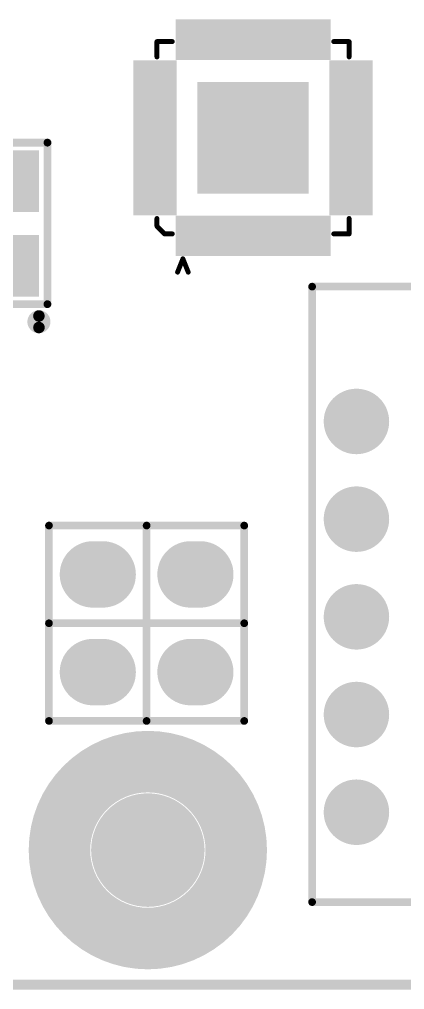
# Model space of a CAD drawing. Header units: millimetres. Extents: x 33.87 to 37.32, y 19.03 to 21.28.
# Drawn here: x 36.17 to 36.564, y 19.07 to 20.063 of the extents above; entities that cross this region are included whole.
import ezdxf

# ---------------------------------------------------------------- set-up
doc = ezdxf.new("R2010")
doc.units = ezdxf.units.MM
doc.header["$MEASUREMENT"] = 0
for name, color, linetype in [('KeepOutLayer', 6, 'Continuous'), ('MidLayer1', 16, 'Continuous'), ('MidLayer2', 76, 'Continuous'), ('MidLayer3', 90, 'Continuous'), ('MidLayer4', 156, 'Continuous'), ('MidLayer5', 130, 'Continuous'), ('MidLayer6', 216, 'Continuous'), ('MultiLayer', 9, 'Continuous'), ('TopLayer', 1, 'Continuous'), ('TopOverlay', 2, 'Continuous'), ('TopPaste', 8, 'Continuous'), ('TopSolder', 216, 'Continuous')]:
    doc.layers.add(name, color=color, linetype=linetype)

# ---------------------------------------------------------------- blocks, each defined once
blk = doc.blocks.new('SMD_3225_4P_1')
at = {"layer": 'TopLayer'}
for points in [[(-0.07087, 0.00886), (-0.01575, 0.00886), (-0.07087, 0.05413), (-0.01575, 0.05413)], [(0.01575, 0.00886), (0.07087, 0.00886), (0.01575, 0.05413), (0.07087, 0.05413)], [(-0.07087, -0.05413), (-0.01575, -0.05413), (-0.07087, -0.00886), (-0.01575, -0.00886)], [(0.01575, -0.05413), (0.07087, -0.05413), (0.01575, -0.00886), (0.07087, -0.00886)]]:
    blk.add_solid(points, dxfattribs=at)
at = {"layer": 'TopOverlay', "const_width": 0.008}
for points in [[(-0.08268, 0.06693), (0.08268, 0.06693)], [(-0.08268, 0.06693), (-0.08268, -0.06693)], [(0.08268, 0.06693), (0.08268, -0.06693)], [(-0.08268, -0.06693), (0.08268, -0.06693)]]:
    blk.add_lwpolyline(points, dxfattribs=at)
at = {"layer": 'TopOverlay'}
for points, const_width in [([(-0.08468, 0.06693, 1), (-0.08068, 0.06693, 1)], 0.004), ([(-0.08468, 0.06693, 1), (-0.08068, 0.06693, 1)], 0.004), ([(0.08068, 0.06693, 1), (0.08468, 0.06693, 1)], 0.004), ([(0.08068, 0.06693, 1), (0.08468, 0.06693, 1)], 0.004), ([(-0.09476, -0.05819, 1), (-0.10657, -0.05819, 1)], 0.01181), ([(-0.10953, -0.05819, 1), (-0.10362, -0.05819, 1)], 0.00591), ([(-0.09772, -0.05819, 1), (-0.09181, -0.05819, 1)], 0.00591), ([(-0.08468, -0.06693, 1), (-0.08068, -0.06693, 1)], 0.004), ([(-0.08468, -0.06693, 1), (-0.08068, -0.06693, 1)], 0.004), ([(0.08068, -0.06693, 1), (0.08468, -0.06693, 1)], 0.004), ([(0.08068, -0.06693, 1), (0.08468, -0.06693, 1)], 0.004)]:
    blk.add_lwpolyline(points, format="xyb", close=True, dxfattribs=dict(at, const_width=const_width))
at = {"layer": 'TopPaste'}
for points in [[(-0.07087, 0.00886), (-0.01575, 0.00886), (-0.07087, 0.05413), (-0.01575, 0.05413)], [(0.01575, 0.00886), (0.07087, 0.00886), (0.01575, 0.05413), (0.07087, 0.05413)], [(-0.07087, -0.05413), (-0.01575, -0.05413), (-0.07087, -0.00886), (-0.01575, -0.00886)], [(0.01575, -0.05413), (0.07087, -0.05413), (0.01575, -0.00886), (0.07087, -0.00886)]]:
    blk.add_solid(points, dxfattribs=at)
at = {"layer": 'TopSolder'}
for points in [[(-0.07487, 0.00486), (-0.01175, 0.00486), (-0.07487, 0.05813), (-0.01175, 0.05813)], [(0.01175, 0.00486), (0.07487, 0.00486), (0.01175, 0.05813), (0.07487, 0.05813)], [(-0.07487, -0.05813), (-0.01175, -0.05813), (-0.07487, -0.00486), (-0.01175, -0.00486)], [(0.01175, -0.05813), (0.07487, -0.05813), (0.01175, -0.00486), (0.07487, -0.00486)]]:
    blk.add_solid(points, dxfattribs=at)
blk = doc.blocks.new('RJ45____POE_10')
at = {"layer": 'MidLayer1'}
for points, const_width in [([(-0.23976, -0.07, 1), (-0.21024, -0.07, 1)], 0.02953), ([(-0.13976, -0.07, 1), (-0.11024, -0.07, 1)], 0.02953), ([(-0.03976, -0.07, 1), (-0.01024, -0.07, 1)], 0.02953), ([(0.06024, -0.07, 1), (0.08976, -0.07, 1)], 0.02953), ([(0.16024, -0.07, 1), (0.18976, -0.07, 1)], 0.02953), ([(-0.18976, -0.17, 1), (-0.16024, -0.17, 1)], 0.02953), ([(-0.08976, -0.17, 1), (-0.06024, -0.17, 1)], 0.02953), ([(0.01024, -0.17, 1), (0.03976, -0.17, 1)], 0.02953), ([(0.11024, -0.17, 1), (0.13976, -0.17, 1)], 0.02953), ([(0.21024, -0.17, 1), (0.23976, -0.17, 1)], 0.02953), ([(-0.23976, -0.27, 1), (-0.21024, -0.27, 1)], 0.02953), ([(0.21024, -0.27, 1), (0.23976, -0.27, 1)], 0.02953), ([(-0.32972, -0.30071, 1), (-0.29035, -0.30071, 1)], 0.03937), ([(0.29035, -0.30071, 1), (0.32972, -0.30071, 1)], 0.03937), ([(-0.13976, -0.32, 1), (-0.11024, -0.32, 1)], 0.02953), ([(0.11024, -0.32, 1), (0.13976, -0.32, 1)], 0.02953), ([(-0.25945, -0.42079, 1), (-0.19055, -0.42079, 1)], 0.0689), ([(0.19055, -0.42079, 1), (0.25945, -0.42079, 1)], 0.0689), ([(-0.27352, -0.56063, 1), (-0.24852, -0.56063, 1)], 0.025), ([(-0.17352, -0.56063, 1), (-0.14852, -0.56063, 1)], 0.025), ([(0.14852, -0.56063, 1), (0.17352, -0.56063, 1)], 0.025), ([(0.24852, -0.56063, 1), (0.27352, -0.56063, 1)], 0.025), ([(-0.27352, -0.60063, 1), (-0.24852, -0.60063, 1)], 0.025), ([(-0.17352, -0.60063, 1), (-0.14852, -0.60063, 1)], 0.025), ([(0.14852, -0.60063, 1), (0.17352, -0.60063, 1)], 0.025), ([(0.24852, -0.60063, 1), (0.27352, -0.60063, 1)], 0.025)]:
    blk.add_lwpolyline(points, format="xyb", close=True, dxfattribs=dict(at, const_width=const_width))
at = {"layer": 'MidLayer1', "const_width": 0.05}
for points in [[(-0.26102, -0.60063), (-0.26102, -0.56063)], [(-0.16102, -0.60063), (-0.16102, -0.56063)], [(0.16102, -0.60063), (0.16102, -0.56063)], [(0.26102, -0.60063), (0.26102, -0.56063)]]:
    blk.add_lwpolyline(points, dxfattribs=at)
at = {"layer": 'MidLayer2'}
for points, const_width in [([(-0.23976, -0.07, 1), (-0.21024, -0.07, 1)], 0.02953), ([(-0.13976, -0.07, 1), (-0.11024, -0.07, 1)], 0.02953), ([(-0.03976, -0.07, 1), (-0.01024, -0.07, 1)], 0.02953), ([(0.06024, -0.07, 1), (0.08976, -0.07, 1)], 0.02953), ([(0.16024, -0.07, 1), (0.18976, -0.07, 1)], 0.02953), ([(-0.18976, -0.17, 1), (-0.16024, -0.17, 1)], 0.02953), ([(-0.08976, -0.17, 1), (-0.06024, -0.17, 1)], 0.02953), ([(0.01024, -0.17, 1), (0.03976, -0.17, 1)], 0.02953), ([(0.11024, -0.17, 1), (0.13976, -0.17, 1)], 0.02953), ([(0.21024, -0.17, 1), (0.23976, -0.17, 1)], 0.02953), ([(-0.23976, -0.27, 1), (-0.21024, -0.27, 1)], 0.02953), ([(0.21024, -0.27, 1), (0.23976, -0.27, 1)], 0.02953), ([(-0.32972, -0.30071, 1), (-0.29035, -0.30071, 1)], 0.03937), ([(0.29035, -0.30071, 1), (0.32972, -0.30071, 1)], 0.03937), ([(-0.13976, -0.32, 1), (-0.11024, -0.32, 1)], 0.02953), ([(0.11024, -0.32, 1), (0.13976, -0.32, 1)], 0.02953), ([(-0.25945, -0.42079, 1), (-0.19055, -0.42079, 1)], 0.0689), ([(0.19055, -0.42079, 1), (0.25945, -0.42079, 1)], 0.0689), ([(-0.27352, -0.56063, 1), (-0.24852, -0.56063, 1)], 0.025), ([(-0.17352, -0.56063, 1), (-0.14852, -0.56063, 1)], 0.025), ([(0.14852, -0.56063, 1), (0.17352, -0.56063, 1)], 0.025), ([(0.24852, -0.56063, 1), (0.27352, -0.56063, 1)], 0.025), ([(-0.27352, -0.60063, 1), (-0.24852, -0.60063, 1)], 0.025), ([(-0.17352, -0.60063, 1), (-0.14852, -0.60063, 1)], 0.025), ([(0.14852, -0.60063, 1), (0.17352, -0.60063, 1)], 0.025), ([(0.24852, -0.60063, 1), (0.27352, -0.60063, 1)], 0.025)]:
    blk.add_lwpolyline(points, format="xyb", close=True, dxfattribs=dict(at, const_width=const_width))
at = {"layer": 'MidLayer2', "const_width": 0.05}
for points in [[(-0.26102, -0.60063), (-0.26102, -0.56063)], [(-0.16102, -0.60063), (-0.16102, -0.56063)], [(0.16102, -0.60063), (0.16102, -0.56063)], [(0.26102, -0.60063), (0.26102, -0.56063)]]:
    blk.add_lwpolyline(points, dxfattribs=at)
at = {"layer": 'MidLayer3'}
for points, const_width in [([(-0.23976, -0.07, 1), (-0.21024, -0.07, 1)], 0.02953), ([(-0.13976, -0.07, 1), (-0.11024, -0.07, 1)], 0.02953), ([(-0.03976, -0.07, 1), (-0.01024, -0.07, 1)], 0.02953), ([(0.06024, -0.07, 1), (0.08976, -0.07, 1)], 0.02953), ([(0.16024, -0.07, 1), (0.18976, -0.07, 1)], 0.02953), ([(-0.18976, -0.17, 1), (-0.16024, -0.17, 1)], 0.02953), ([(-0.08976, -0.17, 1), (-0.06024, -0.17, 1)], 0.02953), ([(0.01024, -0.17, 1), (0.03976, -0.17, 1)], 0.02953), ([(0.11024, -0.17, 1), (0.13976, -0.17, 1)], 0.02953), ([(0.21024, -0.17, 1), (0.23976, -0.17, 1)], 0.02953), ([(-0.23976, -0.27, 1), (-0.21024, -0.27, 1)], 0.02953), ([(0.21024, -0.27, 1), (0.23976, -0.27, 1)], 0.02953), ([(-0.32972, -0.30071, 1), (-0.29035, -0.30071, 1)], 0.03937), ([(0.29035, -0.30071, 1), (0.32972, -0.30071, 1)], 0.03937), ([(-0.13976, -0.32, 1), (-0.11024, -0.32, 1)], 0.02953), ([(0.11024, -0.32, 1), (0.13976, -0.32, 1)], 0.02953), ([(-0.25945, -0.42079, 1), (-0.19055, -0.42079, 1)], 0.0689), ([(0.19055, -0.42079, 1), (0.25945, -0.42079, 1)], 0.0689), ([(-0.27352, -0.56063, 1), (-0.24852, -0.56063, 1)], 0.025), ([(-0.17352, -0.56063, 1), (-0.14852, -0.56063, 1)], 0.025), ([(0.14852, -0.56063, 1), (0.17352, -0.56063, 1)], 0.025), ([(0.24852, -0.56063, 1), (0.27352, -0.56063, 1)], 0.025), ([(-0.27352, -0.60063, 1), (-0.24852, -0.60063, 1)], 0.025), ([(-0.17352, -0.60063, 1), (-0.14852, -0.60063, 1)], 0.025), ([(0.14852, -0.60063, 1), (0.17352, -0.60063, 1)], 0.025), ([(0.24852, -0.60063, 1), (0.27352, -0.60063, 1)], 0.025)]:
    blk.add_lwpolyline(points, format="xyb", close=True, dxfattribs=dict(at, const_width=const_width))
at = {"layer": 'MidLayer3', "const_width": 0.05}
for points in [[(-0.26102, -0.60063), (-0.26102, -0.56063)], [(-0.16102, -0.60063), (-0.16102, -0.56063)], [(0.16102, -0.60063), (0.16102, -0.56063)], [(0.26102, -0.60063), (0.26102, -0.56063)]]:
    blk.add_lwpolyline(points, dxfattribs=at)
at = {"layer": 'MidLayer4'}
for points, const_width in [([(-0.23976, -0.07, 1), (-0.21024, -0.07, 1)], 0.02953), ([(-0.13976, -0.07, 1), (-0.11024, -0.07, 1)], 0.02953), ([(-0.03976, -0.07, 1), (-0.01024, -0.07, 1)], 0.02953), ([(0.06024, -0.07, 1), (0.08976, -0.07, 1)], 0.02953), ([(0.16024, -0.07, 1), (0.18976, -0.07, 1)], 0.02953), ([(-0.18976, -0.17, 1), (-0.16024, -0.17, 1)], 0.02953), ([(-0.08976, -0.17, 1), (-0.06024, -0.17, 1)], 0.02953), ([(0.01024, -0.17, 1), (0.03976, -0.17, 1)], 0.02953), ([(0.11024, -0.17, 1), (0.13976, -0.17, 1)], 0.02953), ([(0.21024, -0.17, 1), (0.23976, -0.17, 1)], 0.02953), ([(-0.23976, -0.27, 1), (-0.21024, -0.27, 1)], 0.02953), ([(0.21024, -0.27, 1), (0.23976, -0.27, 1)], 0.02953), ([(-0.32972, -0.30071, 1), (-0.29035, -0.30071, 1)], 0.03937), ([(0.29035, -0.30071, 1), (0.32972, -0.30071, 1)], 0.03937), ([(-0.13976, -0.32, 1), (-0.11024, -0.32, 1)], 0.02953), ([(0.11024, -0.32, 1), (0.13976, -0.32, 1)], 0.02953), ([(-0.25945, -0.42079, 1), (-0.19055, -0.42079, 1)], 0.0689), ([(0.19055, -0.42079, 1), (0.25945, -0.42079, 1)], 0.0689), ([(-0.27352, -0.56063, 1), (-0.24852, -0.56063, 1)], 0.025), ([(-0.17352, -0.56063, 1), (-0.14852, -0.56063, 1)], 0.025), ([(0.14852, -0.56063, 1), (0.17352, -0.56063, 1)], 0.025), ([(0.24852, -0.56063, 1), (0.27352, -0.56063, 1)], 0.025), ([(-0.27352, -0.60063, 1), (-0.24852, -0.60063, 1)], 0.025), ([(-0.17352, -0.60063, 1), (-0.14852, -0.60063, 1)], 0.025), ([(0.14852, -0.60063, 1), (0.17352, -0.60063, 1)], 0.025), ([(0.24852, -0.60063, 1), (0.27352, -0.60063, 1)], 0.025)]:
    blk.add_lwpolyline(points, format="xyb", close=True, dxfattribs=dict(at, const_width=const_width))
at = {"layer": 'MidLayer4', "const_width": 0.05}
for points in [[(-0.26102, -0.60063), (-0.26102, -0.56063)], [(-0.16102, -0.60063), (-0.16102, -0.56063)], [(0.16102, -0.60063), (0.16102, -0.56063)], [(0.26102, -0.60063), (0.26102, -0.56063)]]:
    blk.add_lwpolyline(points, dxfattribs=at)
at = {"layer": 'MidLayer5'}
for points, const_width in [([(-0.23976, -0.07, 1), (-0.21024, -0.07, 1)], 0.02953), ([(-0.13976, -0.07, 1), (-0.11024, -0.07, 1)], 0.02953), ([(-0.03976, -0.07, 1), (-0.01024, -0.07, 1)], 0.02953), ([(0.06024, -0.07, 1), (0.08976, -0.07, 1)], 0.02953), ([(0.16024, -0.07, 1), (0.18976, -0.07, 1)], 0.02953), ([(-0.18976, -0.17, 1), (-0.16024, -0.17, 1)], 0.02953), ([(-0.08976, -0.17, 1), (-0.06024, -0.17, 1)], 0.02953), ([(0.01024, -0.17, 1), (0.03976, -0.17, 1)], 0.02953), ([(0.11024, -0.17, 1), (0.13976, -0.17, 1)], 0.02953), ([(0.21024, -0.17, 1), (0.23976, -0.17, 1)], 0.02953), ([(-0.23976, -0.27, 1), (-0.21024, -0.27, 1)], 0.02953), ([(0.21024, -0.27, 1), (0.23976, -0.27, 1)], 0.02953), ([(-0.32972, -0.30071, 1), (-0.29035, -0.30071, 1)], 0.03937), ([(0.29035, -0.30071, 1), (0.32972, -0.30071, 1)], 0.03937), ([(-0.13976, -0.32, 1), (-0.11024, -0.32, 1)], 0.02953), ([(0.11024, -0.32, 1), (0.13976, -0.32, 1)], 0.02953), ([(-0.25945, -0.42079, 1), (-0.19055, -0.42079, 1)], 0.0689), ([(0.19055, -0.42079, 1), (0.25945, -0.42079, 1)], 0.0689), ([(-0.27352, -0.56063, 1), (-0.24852, -0.56063, 1)], 0.025), ([(-0.17352, -0.56063, 1), (-0.14852, -0.56063, 1)], 0.025), ([(0.14852, -0.56063, 1), (0.17352, -0.56063, 1)], 0.025), ([(0.24852, -0.56063, 1), (0.27352, -0.56063, 1)], 0.025), ([(-0.27352, -0.60063, 1), (-0.24852, -0.60063, 1)], 0.025), ([(-0.17352, -0.60063, 1), (-0.14852, -0.60063, 1)], 0.025), ([(0.14852, -0.60063, 1), (0.17352, -0.60063, 1)], 0.025), ([(0.24852, -0.60063, 1), (0.27352, -0.60063, 1)], 0.025)]:
    blk.add_lwpolyline(points, format="xyb", close=True, dxfattribs=dict(at, const_width=const_width))
at = {"layer": 'MidLayer5', "const_width": 0.05}
for points in [[(-0.26102, -0.60063), (-0.26102, -0.56063)], [(-0.16102, -0.60063), (-0.16102, -0.56063)], [(0.16102, -0.60063), (0.16102, -0.56063)], [(0.26102, -0.60063), (0.26102, -0.56063)]]:
    blk.add_lwpolyline(points, dxfattribs=at)
at = {"layer": 'MidLayer6'}
for points, const_width in [([(-0.23976, -0.07, 1), (-0.21024, -0.07, 1)], 0.02953), ([(-0.13976, -0.07, 1), (-0.11024, -0.07, 1)], 0.02953), ([(-0.03976, -0.07, 1), (-0.01024, -0.07, 1)], 0.02953), ([(0.06024, -0.07, 1), (0.08976, -0.07, 1)], 0.02953), ([(0.16024, -0.07, 1), (0.18976, -0.07, 1)], 0.02953), ([(-0.18976, -0.17, 1), (-0.16024, -0.17, 1)], 0.02953), ([(-0.08976, -0.17, 1), (-0.06024, -0.17, 1)], 0.02953), ([(0.01024, -0.17, 1), (0.03976, -0.17, 1)], 0.02953), ([(0.11024, -0.17, 1), (0.13976, -0.17, 1)], 0.02953), ([(0.21024, -0.17, 1), (0.23976, -0.17, 1)], 0.02953), ([(-0.23976, -0.27, 1), (-0.21024, -0.27, 1)], 0.02953), ([(0.21024, -0.27, 1), (0.23976, -0.27, 1)], 0.02953), ([(-0.32972, -0.30071, 1), (-0.29035, -0.30071, 1)], 0.03937), ([(0.29035, -0.30071, 1), (0.32972, -0.30071, 1)], 0.03937), ([(-0.13976, -0.32, 1), (-0.11024, -0.32, 1)], 0.02953), ([(0.11024, -0.32, 1), (0.13976, -0.32, 1)], 0.02953), ([(-0.25945, -0.42079, 1), (-0.19055, -0.42079, 1)], 0.0689), ([(0.19055, -0.42079, 1), (0.25945, -0.42079, 1)], 0.0689), ([(-0.27352, -0.56063, 1), (-0.24852, -0.56063, 1)], 0.025), ([(-0.17352, -0.56063, 1), (-0.14852, -0.56063, 1)], 0.025), ([(0.14852, -0.56063, 1), (0.17352, -0.56063, 1)], 0.025), ([(0.24852, -0.56063, 1), (0.27352, -0.56063, 1)], 0.025), ([(-0.27352, -0.60063, 1), (-0.24852, -0.60063, 1)], 0.025), ([(-0.17352, -0.60063, 1), (-0.14852, -0.60063, 1)], 0.025), ([(0.14852, -0.60063, 1), (0.17352, -0.60063, 1)], 0.025), ([(0.24852, -0.60063, 1), (0.27352, -0.60063, 1)], 0.025)]:
    blk.add_lwpolyline(points, format="xyb", close=True, dxfattribs=dict(at, const_width=const_width))
at = {"layer": 'MidLayer6', "const_width": 0.05}
for points in [[(-0.26102, -0.60063), (-0.26102, -0.56063)], [(-0.16102, -0.60063), (-0.16102, -0.56063)], [(0.16102, -0.60063), (0.16102, -0.56063)], [(0.26102, -0.60063), (0.26102, -0.56063)]]:
    blk.add_lwpolyline(points, dxfattribs=at)
at = {"layer": 'MultiLayer'}
for points, const_width in [([(-0.23976, -0.07, 1), (-0.21024, -0.07, 1)], 0.02953), ([(-0.13976, -0.07, 1), (-0.11024, -0.07, 1)], 0.02953), ([(-0.03976, -0.07, 1), (-0.01024, -0.07, 1)], 0.02953), ([(0.06024, -0.07, 1), (0.08976, -0.07, 1)], 0.02953), ([(0.16024, -0.07, 1), (0.18976, -0.07, 1)], 0.02953), ([(-0.18976, -0.17, 1), (-0.16024, -0.17, 1)], 0.02953), ([(-0.08976, -0.17, 1), (-0.06024, -0.17, 1)], 0.02953), ([(0.01024, -0.17, 1), (0.03976, -0.17, 1)], 0.02953), ([(0.11024, -0.17, 1), (0.13976, -0.17, 1)], 0.02953), ([(0.21024, -0.17, 1), (0.23976, -0.17, 1)], 0.02953), ([(-0.23976, -0.27, 1), (-0.21024, -0.27, 1)], 0.02953), ([(0.21024, -0.27, 1), (0.23976, -0.27, 1)], 0.02953), ([(-0.32972, -0.30071, 1), (-0.29035, -0.30071, 1)], 0.03937), ([(0.29035, -0.30071, 1), (0.32972, -0.30071, 1)], 0.03937), ([(-0.13976, -0.32, 1), (-0.11024, -0.32, 1)], 0.02953), ([(0.11024, -0.32, 1), (0.13976, -0.32, 1)], 0.02953), ([(-0.25945, -0.42079, 1), (-0.19055, -0.42079, 1)], 0.0689), ([(0.19055, -0.42079, 1), (0.25945, -0.42079, 1)], 0.0689), ([(-0.27352, -0.56063, 1), (-0.24852, -0.56063, 1)], 0.025), ([(-0.17352, -0.56063, 1), (-0.14852, -0.56063, 1)], 0.025), ([(0.14852, -0.56063, 1), (0.17352, -0.56063, 1)], 0.025), ([(0.24852, -0.56063, 1), (0.27352, -0.56063, 1)], 0.025), ([(-0.27352, -0.60063, 1), (-0.24852, -0.60063, 1)], 0.025), ([(-0.17352, -0.60063, 1), (-0.14852, -0.60063, 1)], 0.025), ([(0.14852, -0.60063, 1), (0.17352, -0.60063, 1)], 0.025), ([(0.24852, -0.60063, 1), (0.27352, -0.60063, 1)], 0.025)]:
    blk.add_lwpolyline(points, format="xyb", close=True, dxfattribs=dict(at, const_width=const_width))
at = {"layer": 'MultiLayer', "const_width": 0.05}
for points in [[(-0.26102, -0.60063), (-0.26102, -0.56063)], [(-0.16102, -0.60063), (-0.16102, -0.56063)], [(0.16102, -0.60063), (0.16102, -0.56063)], [(0.26102, -0.60063), (0.26102, -0.56063)]]:
    blk.add_lwpolyline(points, dxfattribs=at)
at = {"layer": 'TopLayer'}
for points, const_width in [([(-0.23976, -0.07, 1), (-0.21024, -0.07, 1)], 0.02953), ([(-0.13976, -0.07, 1), (-0.11024, -0.07, 1)], 0.02953), ([(-0.03976, -0.07, 1), (-0.01024, -0.07, 1)], 0.02953), ([(0.06024, -0.07, 1), (0.08976, -0.07, 1)], 0.02953), ([(0.16024, -0.07, 1), (0.18976, -0.07, 1)], 0.02953), ([(-0.18976, -0.17, 1), (-0.16024, -0.17, 1)], 0.02953), ([(-0.08976, -0.17, 1), (-0.06024, -0.17, 1)], 0.02953), ([(0.01024, -0.17, 1), (0.03976, -0.17, 1)], 0.02953), ([(0.11024, -0.17, 1), (0.13976, -0.17, 1)], 0.02953), ([(0.21024, -0.17, 1), (0.23976, -0.17, 1)], 0.02953), ([(-0.23976, -0.27, 1), (-0.21024, -0.27, 1)], 0.02953), ([(0.21024, -0.27, 1), (0.23976, -0.27, 1)], 0.02953), ([(-0.32972, -0.30071, 1), (-0.29035, -0.30071, 1)], 0.03937), ([(0.29035, -0.30071, 1), (0.32972, -0.30071, 1)], 0.03937), ([(-0.13976, -0.32, 1), (-0.11024, -0.32, 1)], 0.02953), ([(0.11024, -0.32, 1), (0.13976, -0.32, 1)], 0.02953), ([(-0.25945, -0.42079, 1), (-0.19055, -0.42079, 1)], 0.0689), ([(0.19055, -0.42079, 1), (0.25945, -0.42079, 1)], 0.0689), ([(-0.27352, -0.56063, 1), (-0.24852, -0.56063, 1)], 0.025), ([(-0.17352, -0.56063, 1), (-0.14852, -0.56063, 1)], 0.025), ([(0.14852, -0.56063, 1), (0.17352, -0.56063, 1)], 0.025), ([(0.24852, -0.56063, 1), (0.27352, -0.56063, 1)], 0.025), ([(-0.27352, -0.60063, 1), (-0.24852, -0.60063, 1)], 0.025), ([(-0.17352, -0.60063, 1), (-0.14852, -0.60063, 1)], 0.025), ([(0.14852, -0.60063, 1), (0.17352, -0.60063, 1)], 0.025), ([(0.24852, -0.60063, 1), (0.27352, -0.60063, 1)], 0.025)]:
    blk.add_lwpolyline(points, format="xyb", close=True, dxfattribs=dict(at, const_width=const_width))
at = {"layer": 'TopLayer', "const_width": 0.05}
for points in [[(-0.26102, -0.60063), (-0.26102, -0.56063)], [(-0.16102, -0.60063), (-0.16102, -0.56063)], [(0.16102, -0.60063), (0.16102, -0.56063)], [(0.26102, -0.60063), (0.26102, -0.56063)]]:
    blk.add_lwpolyline(points, dxfattribs=at)
at = {"layer": 'TopOverlay', "const_width": 0.00787}
for points in [[(-0.317, -0.02459), (-0.317, -0.55547)], [(0.313, -0.02459), (-0.317, -0.02459)], [(0.313, -0.02459), (0.313, -0.54447)], [(0.313, -0.53497), (0.313, -0.80897)], [(-0.317, -0.54797), (-0.317, -0.86897)], [(0.313, -0.80897), (0.313, -0.86997)], [(-0.317, -0.86897), (-0.316, -0.86997)], [(-0.316, -0.86997), (0.313, -0.86997)]]:
    blk.add_lwpolyline(points, dxfattribs=at)
at = {"layer": 'TopOverlay', "const_width": 0.00394}
for points in [[(-0.31897, -0.02459, 1), (-0.31503, -0.02459, 1)], [(-0.31897, -0.02459, 1), (-0.31503, -0.02459, 1)], [(0.31103, -0.02459, 1), (0.31497, -0.02459, 1)], [(0.31103, -0.02459, 1), (0.31497, -0.02459, 1)], [(0.31103, -0.53497, 1), (0.31497, -0.53497, 1)], [(-0.31897, -0.54797, 1), (-0.31503, -0.54797, 1)], [(0.31103, -0.54447, 1), (0.31497, -0.54447, 1)], [(-0.31897, -0.55547, 1), (-0.31503, -0.55547, 1)], [(0.31103, -0.80897, 1), (0.31497, -0.80897, 1)], [(0.31103, -0.80897, 1), (0.31497, -0.80897, 1)], [(-0.31897, -0.86897, 1), (-0.31503, -0.86897, 1)], [(-0.31897, -0.86897, 1), (-0.31503, -0.86897, 1)], [(-0.31797, -0.86997, 1), (-0.31403, -0.86997, 1)], [(-0.31797, -0.86997, 1), (-0.31403, -0.86997, 1)], [(0.31103, -0.86997, 1), (0.31497, -0.86997, 1)], [(0.31103, -0.86997, 1), (0.31497, -0.86997, 1)]]:
    blk.add_lwpolyline(points, format="xyb", close=True, dxfattribs=at)
at = {"layer": 'TopSolder'}
for points, const_width in [([(-0.24176, -0.07, 1), (-0.20824, -0.07, 1)], 0.03353), ([(-0.14176, -0.07, 1), (-0.10824, -0.07, 1)], 0.03353), ([(-0.04176, -0.07, 1), (-0.00824, -0.07, 1)], 0.03353), ([(0.05824, -0.07, 1), (0.09176, -0.07, 1)], 0.03353), ([(0.15824, -0.07, 1), (0.19176, -0.07, 1)], 0.03353), ([(-0.19176, -0.17, 1), (-0.15824, -0.17, 1)], 0.03353), ([(-0.09176, -0.17, 1), (-0.05824, -0.17, 1)], 0.03353), ([(0.00824, -0.17, 1), (0.04176, -0.17, 1)], 0.03353), ([(0.10824, -0.17, 1), (0.14176, -0.17, 1)], 0.03353), ([(0.20824, -0.17, 1), (0.24176, -0.17, 1)], 0.03353), ([(-0.24176, -0.27, 1), (-0.20824, -0.27, 1)], 0.03353), ([(0.20824, -0.27, 1), (0.24176, -0.27, 1)], 0.03353), ([(-0.33172, -0.30071, 1), (-0.28835, -0.30071, 1)], 0.04337), ([(0.28835, -0.30071, 1), (0.33172, -0.30071, 1)], 0.04337), ([(-0.14176, -0.32, 1), (-0.10824, -0.32, 1)], 0.03353), ([(0.10824, -0.32, 1), (0.14176, -0.32, 1)], 0.03353), ([(-0.26145, -0.42079, 1), (-0.18855, -0.42079, 1)], 0.0729), ([(0.18855, -0.42079, 1), (0.26145, -0.42079, 1)], 0.0729), ([(-0.27552, -0.56063, 1), (-0.24652, -0.56063, 1)], 0.029), ([(-0.17552, -0.56063, 1), (-0.14652, -0.56063, 1)], 0.029), ([(0.14652, -0.56063, 1), (0.17552, -0.56063, 1)], 0.029), ([(0.24652, -0.56063, 1), (0.27552, -0.56063, 1)], 0.029), ([(-0.27552, -0.60063, 1), (-0.24652, -0.60063, 1)], 0.029), ([(-0.17552, -0.60063, 1), (-0.14652, -0.60063, 1)], 0.029), ([(0.14652, -0.60063, 1), (0.17552, -0.60063, 1)], 0.029), ([(0.24652, -0.60063, 1), (0.27552, -0.60063, 1)], 0.029)]:
    blk.add_lwpolyline(points, format="xyb", close=True, dxfattribs=dict(at, const_width=const_width))
at = {"layer": 'TopSolder', "const_width": 0.058}
for points in [[(-0.26102, -0.60063), (-0.26102, -0.56063)], [(-0.16102, -0.60063), (-0.16102, -0.56063)], [(0.16102, -0.60063), (0.16102, -0.56063)], [(0.26102, -0.60063), (0.26102, -0.56063)]]:
    blk.add_lwpolyline(points, dxfattribs=at)
blk = doc.blocks.new('H______2_2_32')
at = {"layer": 'MidLayer1', "const_width": 0.06}
for points in [[(-0.005, 0), (0.005, 0)], [(0.095, 0), (0.105, 0)], [(-0.005, -0.1), (0.005, -0.1)], [(0.095, -0.1), (0.105, -0.1)]]:
    blk.add_lwpolyline(points, dxfattribs=at)
at = {"layer": 'MidLayer1', "const_width": 0.03}
for points in [[(-0.02, 0, 1), (0.01, 0, 1)], [(-0.01, 0, 1), (0.02, 0, 1)], [(0.08, 0, 1), (0.11, 0, 1)], [(0.09, 0, 1), (0.12, 0, 1)], [(-0.02, -0.1, 1), (0.01, -0.1, 1)], [(-0.01, -0.1, 1), (0.02, -0.1, 1)], [(0.08, -0.1, 1), (0.11, -0.1, 1)], [(0.09, -0.1, 1), (0.12, -0.1, 1)]]:
    blk.add_lwpolyline(points, format="xyb", close=True, dxfattribs=at)
at = {"layer": 'MidLayer2', "const_width": 0.06}
for points in [[(-0.005, 0), (0.005, 0)], [(0.095, 0), (0.105, 0)], [(-0.005, -0.1), (0.005, -0.1)], [(0.095, -0.1), (0.105, -0.1)]]:
    blk.add_lwpolyline(points, dxfattribs=at)
at = {"layer": 'MidLayer2', "const_width": 0.03}
for points in [[(-0.02, 0, 1), (0.01, 0, 1)], [(-0.01, 0, 1), (0.02, 0, 1)], [(0.08, 0, 1), (0.11, 0, 1)], [(0.09, 0, 1), (0.12, 0, 1)], [(-0.02, -0.1, 1), (0.01, -0.1, 1)], [(-0.01, -0.1, 1), (0.02, -0.1, 1)], [(0.08, -0.1, 1), (0.11, -0.1, 1)], [(0.09, -0.1, 1), (0.12, -0.1, 1)]]:
    blk.add_lwpolyline(points, format="xyb", close=True, dxfattribs=at)
at = {"layer": 'MidLayer3', "const_width": 0.06}
for points in [[(-0.005, 0), (0.005, 0)], [(0.095, 0), (0.105, 0)], [(-0.005, -0.1), (0.005, -0.1)], [(0.095, -0.1), (0.105, -0.1)]]:
    blk.add_lwpolyline(points, dxfattribs=at)
at = {"layer": 'MidLayer3', "const_width": 0.03}
for points in [[(-0.02, 0, 1), (0.01, 0, 1)], [(-0.01, 0, 1), (0.02, 0, 1)], [(0.08, 0, 1), (0.11, 0, 1)], [(0.09, 0, 1), (0.12, 0, 1)], [(-0.02, -0.1, 1), (0.01, -0.1, 1)], [(-0.01, -0.1, 1), (0.02, -0.1, 1)], [(0.08, -0.1, 1), (0.11, -0.1, 1)], [(0.09, -0.1, 1), (0.12, -0.1, 1)]]:
    blk.add_lwpolyline(points, format="xyb", close=True, dxfattribs=at)
at = {"layer": 'MidLayer4', "const_width": 0.06}
for points in [[(-0.005, 0), (0.005, 0)], [(0.095, 0), (0.105, 0)], [(-0.005, -0.1), (0.005, -0.1)], [(0.095, -0.1), (0.105, -0.1)]]:
    blk.add_lwpolyline(points, dxfattribs=at)
at = {"layer": 'MidLayer4', "const_width": 0.03}
for points in [[(-0.02, 0, 1), (0.01, 0, 1)], [(-0.01, 0, 1), (0.02, 0, 1)], [(0.08, 0, 1), (0.11, 0, 1)], [(0.09, 0, 1), (0.12, 0, 1)], [(-0.02, -0.1, 1), (0.01, -0.1, 1)], [(-0.01, -0.1, 1), (0.02, -0.1, 1)], [(0.08, -0.1, 1), (0.11, -0.1, 1)], [(0.09, -0.1, 1), (0.12, -0.1, 1)]]:
    blk.add_lwpolyline(points, format="xyb", close=True, dxfattribs=at)
at = {"layer": 'MidLayer5', "const_width": 0.06}
for points in [[(-0.005, 0), (0.005, 0)], [(0.095, 0), (0.105, 0)], [(-0.005, -0.1), (0.005, -0.1)], [(0.095, -0.1), (0.105, -0.1)]]:
    blk.add_lwpolyline(points, dxfattribs=at)
at = {"layer": 'MidLayer5', "const_width": 0.03}
for points in [[(-0.02, 0, 1), (0.01, 0, 1)], [(-0.01, 0, 1), (0.02, 0, 1)], [(0.08, 0, 1), (0.11, 0, 1)], [(0.09, 0, 1), (0.12, 0, 1)], [(-0.02, -0.1, 1), (0.01, -0.1, 1)], [(-0.01, -0.1, 1), (0.02, -0.1, 1)], [(0.08, -0.1, 1), (0.11, -0.1, 1)], [(0.09, -0.1, 1), (0.12, -0.1, 1)]]:
    blk.add_lwpolyline(points, format="xyb", close=True, dxfattribs=at)
at = {"layer": 'MidLayer6', "const_width": 0.06}
for points in [[(-0.005, 0), (0.005, 0)], [(0.095, 0), (0.105, 0)], [(-0.005, -0.1), (0.005, -0.1)], [(0.095, -0.1), (0.105, -0.1)]]:
    blk.add_lwpolyline(points, dxfattribs=at)
at = {"layer": 'MidLayer6', "const_width": 0.03}
for points in [[(-0.02, 0, 1), (0.01, 0, 1)], [(-0.01, 0, 1), (0.02, 0, 1)], [(0.08, 0, 1), (0.11, 0, 1)], [(0.09, 0, 1), (0.12, 0, 1)], [(-0.02, -0.1, 1), (0.01, -0.1, 1)], [(-0.01, -0.1, 1), (0.02, -0.1, 1)], [(0.08, -0.1, 1), (0.11, -0.1, 1)], [(0.09, -0.1, 1), (0.12, -0.1, 1)]]:
    blk.add_lwpolyline(points, format="xyb", close=True, dxfattribs=at)
at = {"layer": 'MultiLayer', "const_width": 0.06}
for points in [[(-0.005, 0), (0.005, 0)], [(0.095, 0), (0.105, 0)], [(-0.005, -0.1), (0.005, -0.1)], [(0.095, -0.1), (0.105, -0.1)]]:
    blk.add_lwpolyline(points, dxfattribs=at)
at = {"layer": 'MultiLayer', "const_width": 0.03}
for points in [[(-0.02, 0, 1), (0.01, 0, 1)], [(-0.01, 0, 1), (0.02, 0, 1)], [(0.08, 0, 1), (0.11, 0, 1)], [(0.09, 0, 1), (0.12, 0, 1)], [(-0.02, -0.1, 1), (0.01, -0.1, 1)], [(-0.01, -0.1, 1), (0.02, -0.1, 1)], [(0.08, -0.1, 1), (0.11, -0.1, 1)], [(0.09, -0.1, 1), (0.12, -0.1, 1)]]:
    blk.add_lwpolyline(points, format="xyb", close=True, dxfattribs=at)
at = {"layer": 'TopLayer', "const_width": 0.06}
for points in [[(-0.005, 0), (0.005, 0)], [(0.095, 0), (0.105, 0)], [(-0.005, -0.1), (0.005, -0.1)], [(0.095, -0.1), (0.105, -0.1)]]:
    blk.add_lwpolyline(points, dxfattribs=at)
at = {"layer": 'TopLayer', "const_width": 0.03}
for points in [[(-0.02, 0, 1), (0.01, 0, 1)], [(-0.01, 0, 1), (0.02, 0, 1)], [(0.08, 0, 1), (0.11, 0, 1)], [(0.09, 0, 1), (0.12, 0, 1)], [(-0.02, -0.1, 1), (0.01, -0.1, 1)], [(-0.01, -0.1, 1), (0.02, -0.1, 1)], [(0.08, -0.1, 1), (0.11, -0.1, 1)], [(0.09, -0.1, 1), (0.12, -0.1, 1)]]:
    blk.add_lwpolyline(points, format="xyb", close=True, dxfattribs=at)
at = {"layer": 'TopOverlay', "const_width": 0.00787}
for points in [[(-0.05, 0.05), (0.15, 0.05)], [(-0.05, -0.15), (-0.05, 0.05)], [(0.05, -0.15), (0.05, 0.05)], [(0.15, -0.15), (0.15, 0.05)], [(-0.05, -0.05), (0.15, -0.05)], [(-0.05, -0.15), (0.15, -0.15)]]:
    blk.add_lwpolyline(points, dxfattribs=at)
at = {"layer": 'TopOverlay', "const_width": 0.00394}
for points in [[(-0.05197, 0.05, 1), (-0.04803, 0.05, 1)], [(-0.05197, 0.05, 1), (-0.04803, 0.05, 1)], [(0.04803, 0.05, 1), (0.05197, 0.05, 1)], [(0.14803, 0.05, 1), (0.15197, 0.05, 1)], [(0.14803, 0.05, 1), (0.15197, 0.05, 1)], [(-0.05197, -0.05, 1), (-0.04803, -0.05, 1)], [(0.14803, -0.05, 1), (0.15197, -0.05, 1)], [(-0.05197, -0.15, 1), (-0.04803, -0.15, 1)], [(-0.05197, -0.15, 1), (-0.04803, -0.15, 1)], [(0.04803, -0.15, 1), (0.05197, -0.15, 1)], [(0.14803, -0.15, 1), (0.15197, -0.15, 1)], [(0.14803, -0.15, 1), (0.15197, -0.15, 1)]]:
    blk.add_lwpolyline(points, format="xyb", close=True, dxfattribs=at)
at = {"layer": 'TopSolder', "const_width": 0.068}
for points in [[(-0.005, 0), (0.005, 0)], [(0.095, 0), (0.105, 0)], [(-0.005, -0.1), (0.005, -0.1)], [(0.095, -0.1), (0.105, -0.1)]]:
    blk.add_lwpolyline(points, dxfattribs=at)
at = {"layer": 'TopSolder', "const_width": 0.034}
for points in [[(-0.022, 0, 1), (0.012, 0, 1)], [(-0.012, 0, 1), (0.022, 0, 1)], [(0.078, 0, 1), (0.112, 0, 1)], [(0.088, 0, 1), (0.122, 0, 1)], [(-0.022, -0.1, 1), (0.012, -0.1, 1)], [(-0.012, -0.1, 1), (0.022, -0.1, 1)], [(0.078, -0.1, 1), (0.112, -0.1, 1)], [(0.088, -0.1, 1), (0.122, -0.1, 1)]]:
    blk.add_lwpolyline(points, format="xyb", close=True, dxfattribs=at)
blk = doc.blocks.new('QFN40_5R00X5R00X0R90_T_49')
at = {"layer": 'TopLayer'}
for points in [[(-0.0756, 0.08228), (-0.06654, 0.08228), (-0.0756, 0.1185), (-0.06654, 0.1185)], [(-0.05984, 0.08228), (-0.05079, 0.08228), (-0.05984, 0.1185), (-0.05079, 0.1185)], [(-0.0441, 0.08228), (-0.03504, 0.08228), (-0.0441, 0.1185), (-0.03504, 0.1185)], [(-0.02834, 0.08228), (-0.01929, 0.08228), (-0.02834, 0.1185), (-0.01929, 0.1185)], [(-0.0126, 0.08228), (-0.00354, 0.08228), (-0.0126, 0.1185), (-0.00354, 0.1185)], [(0.00314, 0.08228), (0.0122, 0.08228), (0.00314, 0.1185), (0.0122, 0.1185)], [(0.01889, 0.08228), (0.02795, 0.08228), (0.01889, 0.1185), (0.02795, 0.1185)], [(0.03464, 0.08228), (0.0437, 0.08228), (0.03464, 0.1185), (0.0437, 0.1185)], [(0.05039, 0.08228), (0.05945, 0.08228), (0.05039, 0.1185), (0.05945, 0.1185)], [(0.06614, 0.08228), (0.0752, 0.08228), (0.06614, 0.1185), (0.0752, 0.1185)], [(-0.11732, 0.06634), (-0.08386, 0.06634), (-0.11732, 0.0754), (-0.08386, 0.0754)], [(0.08346, 0.06634), (0.11693, 0.06634), (0.08346, 0.0754), (0.11693, 0.0754)], [(-0.11732, 0.05059), (-0.08386, 0.05059), (-0.11732, 0.05965), (-0.08386, 0.05965)], [(0.08346, 0.05059), (0.11693, 0.05059), (0.08346, 0.05965), (0.11693, 0.05965)], [(-0.05335, -0.05315), (0.05295, -0.05315), (-0.05335, 0.05315), (0.05295, 0.05315)], [(-0.11732, 0.03484), (-0.08386, 0.03484), (-0.11732, 0.0439), (-0.08386, 0.0439)], [(0.08346, 0.03484), (0.11693, 0.03484), (0.08346, 0.0439), (0.11693, 0.0439)], [(-0.11732, 0.01909), (-0.08386, 0.01909), (-0.11732, 0.02815), (-0.08386, 0.02815)], [(0.08346, 0.01909), (0.11693, 0.01909), (0.08346, 0.02815), (0.11693, 0.02815)], [(-0.11732, 0.00334), (-0.08386, 0.00334), (-0.11732, 0.0124), (-0.08386, 0.0124)], [(0.08346, 0.00334), (0.11693, 0.00334), (0.08346, 0.0124), (0.11693, 0.0124)], [(-0.11732, -0.0124), (-0.08386, -0.0124), (-0.11732, -0.00334), (-0.08386, -0.00334)], [(0.08346, -0.0124), (0.11693, -0.0124), (0.08346, -0.00334), (0.11693, -0.00334)], [(-0.11732, -0.02815), (-0.08386, -0.02815), (-0.11732, -0.01909), (-0.08386, -0.01909)], [(0.08346, -0.02815), (0.11693, -0.02815), (0.08346, -0.01909), (0.11693, -0.01909)], [(-0.11732, -0.0439), (-0.08386, -0.0439), (-0.11732, -0.03484), (-0.08386, -0.03484)], [(0.08346, -0.0439), (0.11693, -0.0439), (0.08346, -0.03484), (0.11693, -0.03484)], [(-0.11732, -0.05965), (-0.08386, -0.05965), (-0.11732, -0.05059), (-0.08386, -0.05059)], [(0.08346, -0.05965), (0.11693, -0.05965), (0.08346, -0.05059), (0.11693, -0.05059)], [(-0.11732, -0.0754), (-0.08386, -0.0754), (-0.11732, -0.06634), (-0.08386, -0.06634)], [(0.08346, -0.0754), (0.11693, -0.0754), (0.08346, -0.06634), (0.11693, -0.06634)], [(-0.0756, -0.1185), (-0.06654, -0.1185), (-0.0756, -0.08228), (-0.06654, -0.08228)], [(-0.05984, -0.1185), (-0.05079, -0.1185), (-0.05984, -0.08228), (-0.05079, -0.08228)], [(-0.0441, -0.1185), (-0.03504, -0.1185), (-0.0441, -0.08228), (-0.03504, -0.08228)], [(-0.02834, -0.1185), (-0.01929, -0.1185), (-0.02834, -0.08228), (-0.01929, -0.08228)], [(-0.0126, -0.1185), (-0.00354, -0.1185), (-0.0126, -0.08228), (-0.00354, -0.08228)], [(0.00314, -0.1185), (0.0122, -0.1185), (0.00314, -0.08228), (0.0122, -0.08228)], [(0.01889, -0.1185), (0.02795, -0.1185), (0.01889, -0.08228), (0.02795, -0.08228)], [(0.03464, -0.1185), (0.0437, -0.1185), (0.03464, -0.08228), (0.0437, -0.08228)], [(0.05039, -0.1185), (0.05945, -0.1185), (0.05039, -0.08228), (0.05945, -0.08228)], [(0.06614, -0.1185), (0.0752, -0.1185), (0.06614, -0.08228), (0.0752, -0.08228)]]:
    blk.add_solid(points, dxfattribs=at)
at = {"layer": 'TopOverlay', "const_width": 0.005}
for points in [[(-0.09075, 0.09843), (-0.09863, 0.09055)], [(-0.09075, 0.09843), (-0.08288, 0.09843)], [(0.08248, 0.09843), (0.09823, 0.09843)], [(0.09823, 0.09843), (0.09823, 0.08268)], [(-0.09863, 0.09055), (-0.09863, 0.08268)], [(-0.1378, 0.07731), (-0.12414, 0.07185)], [(-0.12414, 0.07185), (-0.1378, 0.06639)], [(-0.09863, -0.08268), (-0.09863, -0.09843)], [(0.09823, -0.08268), (0.09823, -0.09843)], [(-0.09863, -0.09843), (-0.08288, -0.09843)], [(0.08248, -0.09843), (0.09823, -0.09843)]]:
    blk.add_lwpolyline(points, dxfattribs=at)
at = {"layer": 'TopOverlay', "const_width": 0.0025}
for points in [[(-0.092, 0.09843, 1), (-0.0895, 0.09843, 1)], [(-0.092, 0.09843, 1), (-0.0895, 0.09843, 1)], [(-0.08413, 0.09843, 1), (-0.08163, 0.09843, 1)], [(0.08123, 0.09843, 1), (0.08373, 0.09843, 1)], [(0.09698, 0.09843, 1), (0.09948, 0.09843, 1)], [(0.09698, 0.09843, 1), (0.09948, 0.09843, 1)], [(-0.09988, 0.09055, 1), (-0.09738, 0.09055, 1)], [(-0.09988, 0.09055, 1), (-0.09738, 0.09055, 1)], [(-0.13905, 0.07731, 1), (-0.13655, 0.07731, 1)], [(-0.09988, 0.08268, 1), (-0.09738, 0.08268, 1)], [(0.09698, 0.08268, 1), (0.09948, 0.08268, 1)], [(-0.12539, 0.07185, 1), (-0.12289, 0.07185, 1)], [(-0.12539, 0.07185, 1), (-0.12289, 0.07185, 1)], [(-0.13905, 0.06639, 1), (-0.13655, 0.06639, 1)], [(-0.09988, -0.08268, 1), (-0.09738, -0.08268, 1)], [(0.09698, -0.08268, 1), (0.09948, -0.08268, 1)], [(-0.09988, -0.09843, 1), (-0.09738, -0.09843, 1)], [(-0.09988, -0.09843, 1), (-0.09738, -0.09843, 1)], [(-0.08413, -0.09843, 1), (-0.08163, -0.09843, 1)], [(0.08123, -0.09843, 1), (0.08373, -0.09843, 1)], [(0.09698, -0.09843, 1), (0.09948, -0.09843, 1)], [(0.09698, -0.09843, 1), (0.09948, -0.09843, 1)]]:
    blk.add_lwpolyline(points, format="xyb", close=True, dxfattribs=at)
at = {"layer": 'TopPaste'}
for points in [[(-0.0756, 0.08228), (-0.06654, 0.08228), (-0.0756, 0.1185), (-0.06654, 0.1185)], [(-0.05984, 0.08228), (-0.05079, 0.08228), (-0.05984, 0.1185), (-0.05079, 0.1185)], [(-0.0441, 0.08228), (-0.03504, 0.08228), (-0.0441, 0.1185), (-0.03504, 0.1185)], [(-0.02834, 0.08228), (-0.01929, 0.08228), (-0.02834, 0.1185), (-0.01929, 0.1185)], [(-0.0126, 0.08228), (-0.00354, 0.08228), (-0.0126, 0.1185), (-0.00354, 0.1185)], [(0.00314, 0.08228), (0.0122, 0.08228), (0.00314, 0.1185), (0.0122, 0.1185)], [(0.01889, 0.08228), (0.02795, 0.08228), (0.01889, 0.1185), (0.02795, 0.1185)], [(0.03464, 0.08228), (0.0437, 0.08228), (0.03464, 0.1185), (0.0437, 0.1185)], [(0.05039, 0.08228), (0.05945, 0.08228), (0.05039, 0.1185), (0.05945, 0.1185)], [(0.06614, 0.08228), (0.0752, 0.08228), (0.06614, 0.1185), (0.0752, 0.1185)], [(-0.11732, 0.06634), (-0.08386, 0.06634), (-0.11732, 0.0754), (-0.08386, 0.0754)], [(0.08346, 0.06634), (0.11693, 0.06634), (0.08346, 0.0754), (0.11693, 0.0754)], [(-0.11732, 0.05059), (-0.08386, 0.05059), (-0.11732, 0.05965), (-0.08386, 0.05965)], [(0.08346, 0.05059), (0.11693, 0.05059), (0.08346, 0.05965), (0.11693, 0.05965)], [(-0.05335, -0.05315), (0.05295, -0.05315), (-0.05335, 0.05315), (0.05295, 0.05315)], [(-0.11732, 0.03484), (-0.08386, 0.03484), (-0.11732, 0.0439), (-0.08386, 0.0439)], [(0.08346, 0.03484), (0.11693, 0.03484), (0.08346, 0.0439), (0.11693, 0.0439)], [(-0.11732, 0.01909), (-0.08386, 0.01909), (-0.11732, 0.02815), (-0.08386, 0.02815)], [(0.08346, 0.01909), (0.11693, 0.01909), (0.08346, 0.02815), (0.11693, 0.02815)], [(-0.11732, 0.00334), (-0.08386, 0.00334), (-0.11732, 0.0124), (-0.08386, 0.0124)], [(0.08346, 0.00334), (0.11693, 0.00334), (0.08346, 0.0124), (0.11693, 0.0124)], [(-0.11732, -0.0124), (-0.08386, -0.0124), (-0.11732, -0.00334), (-0.08386, -0.00334)], [(0.08346, -0.0124), (0.11693, -0.0124), (0.08346, -0.00334), (0.11693, -0.00334)], [(-0.11732, -0.02815), (-0.08386, -0.02815), (-0.11732, -0.01909), (-0.08386, -0.01909)], [(0.08346, -0.02815), (0.11693, -0.02815), (0.08346, -0.01909), (0.11693, -0.01909)], [(-0.11732, -0.0439), (-0.08386, -0.0439), (-0.11732, -0.03484), (-0.08386, -0.03484)], [(0.08346, -0.0439), (0.11693, -0.0439), (0.08346, -0.03484), (0.11693, -0.03484)], [(-0.11732, -0.05965), (-0.08386, -0.05965), (-0.11732, -0.05059), (-0.08386, -0.05059)], [(0.08346, -0.05965), (0.11693, -0.05965), (0.08346, -0.05059), (0.11693, -0.05059)], [(-0.11732, -0.0754), (-0.08386, -0.0754), (-0.11732, -0.06634), (-0.08386, -0.06634)], [(0.08346, -0.0754), (0.11693, -0.0754), (0.08346, -0.06634), (0.11693, -0.06634)], [(-0.0756, -0.1185), (-0.06654, -0.1185), (-0.0756, -0.08228), (-0.06654, -0.08228)], [(-0.05984, -0.1185), (-0.05079, -0.1185), (-0.05984, -0.08228), (-0.05079, -0.08228)], [(-0.0441, -0.1185), (-0.03504, -0.1185), (-0.0441, -0.08228), (-0.03504, -0.08228)], [(-0.02834, -0.1185), (-0.01929, -0.1185), (-0.02834, -0.08228), (-0.01929, -0.08228)], [(-0.0126, -0.1185), (-0.00354, -0.1185), (-0.0126, -0.08228), (-0.00354, -0.08228)], [(0.00314, -0.1185), (0.0122, -0.1185), (0.00314, -0.08228), (0.0122, -0.08228)], [(0.01889, -0.1185), (0.02795, -0.1185), (0.01889, -0.08228), (0.02795, -0.08228)], [(0.03464, -0.1185), (0.0437, -0.1185), (0.03464, -0.08228), (0.0437, -0.08228)], [(0.05039, -0.1185), (0.05945, -0.1185), (0.05039, -0.08228), (0.05945, -0.08228)], [(0.06614, -0.1185), (0.0752, -0.1185), (0.06614, -0.08228), (0.0752, -0.08228)]]:
    blk.add_solid(points, dxfattribs=at)
at = {"layer": 'TopSolder'}
for points in [[(-0.0796, 0.07828), (-0.06254, 0.07828), (-0.0796, 0.1225), (-0.06254, 0.1225)], [(-0.06384, 0.07828), (-0.04679, 0.07828), (-0.06384, 0.1225), (-0.04679, 0.1225)], [(-0.0481, 0.07828), (-0.03104, 0.07828), (-0.0481, 0.1225), (-0.03104, 0.1225)], [(-0.03234, 0.07828), (-0.01529, 0.07828), (-0.03234, 0.1225), (-0.01529, 0.1225)], [(-0.0166, 0.07828), (0.00046, 0.07828), (-0.0166, 0.1225), (0.00046, 0.1225)], [(-0.00086, 0.07828), (0.0162, 0.07828), (-0.00086, 0.1225), (0.0162, 0.1225)], [(0.01489, 0.07828), (0.03195, 0.07828), (0.01489, 0.1225), (0.03195, 0.1225)], [(0.03064, 0.07828), (0.0477, 0.07828), (0.03064, 0.1225), (0.0477, 0.1225)], [(0.04639, 0.07828), (0.06345, 0.07828), (0.04639, 0.1225), (0.06345, 0.1225)], [(0.06214, 0.07828), (0.0792, 0.07828), (0.06214, 0.1225), (0.0792, 0.1225)], [(-0.12132, 0.06234), (-0.07986, 0.06234), (-0.12132, 0.0794), (-0.07986, 0.0794)], [(0.07946, 0.06234), (0.12093, 0.06234), (0.07946, 0.0794), (0.12093, 0.0794)], [(-0.12132, 0.04659), (-0.07986, 0.04659), (-0.12132, 0.06365), (-0.07986, 0.06365)], [(0.07946, 0.04659), (0.12093, 0.04659), (0.07946, 0.06365), (0.12093, 0.06365)], [(-0.05735, -0.05715), (0.05695, -0.05715), (-0.05735, 0.05715), (0.05695, 0.05715)], [(-0.12132, 0.03084), (-0.07986, 0.03084), (-0.12132, 0.0479), (-0.07986, 0.0479)], [(0.07946, 0.03084), (0.12093, 0.03084), (0.07946, 0.0479), (0.12093, 0.0479)], [(-0.12132, 0.01509), (-0.07986, 0.01509), (-0.12132, 0.03215), (-0.07986, 0.03215)], [(0.07946, 0.01509), (0.12093, 0.01509), (0.07946, 0.03215), (0.12093, 0.03215)], [(-0.12132, -0.00066), (-0.07986, -0.00066), (-0.12132, 0.0164), (-0.07986, 0.0164)], [(0.07946, -0.00066), (0.12093, -0.00066), (0.07946, 0.0164), (0.12093, 0.0164)], [(-0.12132, -0.0164), (-0.07986, -0.0164), (-0.12132, 0.00066), (-0.07986, 0.00066)], [(0.07946, -0.0164), (0.12093, -0.0164), (0.07946, 0.00066), (0.12093, 0.00066)], [(-0.12132, -0.03215), (-0.07986, -0.03215), (-0.12132, -0.01509), (-0.07986, -0.01509)], [(0.07946, -0.03215), (0.12093, -0.03215), (0.07946, -0.01509), (0.12093, -0.01509)], [(-0.12132, -0.0479), (-0.07986, -0.0479), (-0.12132, -0.03084), (-0.07986, -0.03084)], [(0.07946, -0.0479), (0.12093, -0.0479), (0.07946, -0.03084), (0.12093, -0.03084)], [(-0.12132, -0.06365), (-0.07986, -0.06365), (-0.12132, -0.04659), (-0.07986, -0.04659)], [(0.07946, -0.06365), (0.12093, -0.06365), (0.07946, -0.04659), (0.12093, -0.04659)], [(-0.12132, -0.0794), (-0.07986, -0.0794), (-0.12132, -0.06234), (-0.07986, -0.06234)], [(0.07946, -0.0794), (0.12093, -0.0794), (0.07946, -0.06234), (0.12093, -0.06234)], [(-0.0796, -0.1225), (-0.06254, -0.1225), (-0.0796, -0.07828), (-0.06254, -0.07828)], [(-0.06384, -0.1225), (-0.04679, -0.1225), (-0.06384, -0.07828), (-0.04679, -0.07828)], [(-0.0481, -0.1225), (-0.03104, -0.1225), (-0.0481, -0.07828), (-0.03104, -0.07828)], [(-0.03234, -0.1225), (-0.01529, -0.1225), (-0.03234, -0.07828), (-0.01529, -0.07828)], [(-0.0166, -0.1225), (0.00046, -0.1225), (-0.0166, -0.07828), (0.00046, -0.07828)], [(-0.00086, -0.1225), (0.0162, -0.1225), (-0.00086, -0.07828), (0.0162, -0.07828)], [(0.01489, -0.1225), (0.03195, -0.1225), (0.01489, -0.07828), (0.03195, -0.07828)], [(0.03064, -0.1225), (0.0477, -0.1225), (0.03064, -0.07828), (0.0477, -0.07828)], [(0.04639, -0.1225), (0.06345, -0.1225), (0.04639, -0.07828), (0.06345, -0.07828)], [(0.06214, -0.1225), (0.0792, -0.1225), (0.06214, -0.07828), (0.0792, -0.07828)]]:
    blk.add_solid(points, dxfattribs=at)

msp = doc.modelspace()

# ---------------------------------------------------------------- linework, layer by layer
at = {"layer": 'KeepOutLayer', "const_width": 0.01}
msp.add_lwpolyline([(35.64707, 19.075), (37.08866, 19.075)], dxfattribs=at)
at = {"layer": 'MidLayer1', "const_width": 0.05413}
msp.add_lwpolyline([(36.27419, 19.2128, 1), (36.32833, 19.2128, 1)], format="xyb", close=True, dxfattribs=at)
at = {"layer": 'MidLayer2', "const_width": 0.05413}
msp.add_lwpolyline([(36.27419, 19.2128, 1), (36.32833, 19.2128, 1)], format="xyb", close=True, dxfattribs=at)
at = {"layer": 'MidLayer3', "const_width": 0.05413}
msp.add_lwpolyline([(36.27419, 19.2128, 1), (36.32833, 19.2128, 1)], format="xyb", close=True, dxfattribs=at)
at = {"layer": 'MidLayer4', "const_width": 0.05413}
msp.add_lwpolyline([(36.27419, 19.2128, 1), (36.32833, 19.2128, 1)], format="xyb", close=True, dxfattribs=at)
at = {"layer": 'MidLayer5', "const_width": 0.05413}
msp.add_lwpolyline([(36.27419, 19.2128, 1), (36.32833, 19.2128, 1)], format="xyb", close=True, dxfattribs=at)
at = {"layer": 'MidLayer6', "const_width": 0.05413}
msp.add_lwpolyline([(36.27419, 19.2128, 1), (36.32833, 19.2128, 1)], format="xyb", close=True, dxfattribs=at)
at = {"layer": 'MultiLayer', "const_width": 0.05413}
msp.add_lwpolyline([(36.27419, 19.2128, 1), (36.32833, 19.2128, 1)], format="xyb", close=True, dxfattribs=at)
at = {"layer": 'TopLayer', "const_width": 0.05413}
msp.add_lwpolyline([(36.27419, 19.2128, 1), (36.32833, 19.2128, 1)], format="xyb", close=True, dxfattribs=at)
at = {"layer": 'TopOverlay'}
for points, const_width in [([(36.39181, 19.2128, 1), (36.21071, 19.2128, 1)], 0.06299), ([(36.19496, 19.2128, 1), (36.22646, 19.2128, 1)], 0.0315), ([(36.37606, 19.2128, 1), (36.40756, 19.2128, 1)], 0.0315)]:
    msp.add_lwpolyline(points, format="xyb", close=True, dxfattribs=dict(at, const_width=const_width))
at = {"layer": 'TopSolder', "const_width": 0.05813}
msp.add_lwpolyline([(36.27219, 19.2128, 1), (36.33033, 19.2128, 1)], format="xyb", close=True, dxfattribs=at)

# ---------------------------------------------------------------- block references
at = {"rotation": 89.99999999999999}
for name, p in [('QFN40_5R00X5R00X0R90_T_49', (36.409, 19.9422)), ('SMD_3225_4P_1', (36.1315, 19.85431)), ('RJ45____POE_10', (36.44494, 19.47657))]:
    msp.add_blockref(name, p, dxfattribs=at)
msp.add_blockref('H______2_2_32', (36.25, 19.495))

doc.saveas('drawing.dxf')
